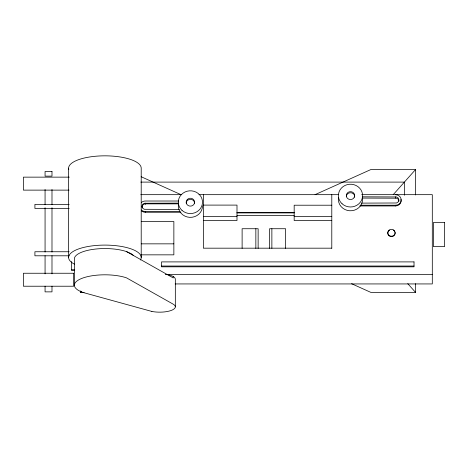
<?xml version="1.0" encoding="UTF-8"?>
<svg xmlns="http://www.w3.org/2000/svg" width="468" height="468" viewBox="0 0 468 468"><rect width="100%" height="100%" fill="white"/><g stroke="black" fill="none" stroke-linecap="round" stroke-linejoin="round"><path stroke-width="0.7" d="M84.105 292.395L80.502 292.395L81.473 291.301M393.214 194.67L415.549 169.545L370.878 169.545L315.034 194.67M178.63 203.118L144.442 203.247A3.329 3.136 0 0 0 144.442 209.295L179.349 209.424M69.305 177.144L23.4 177.144L23.4 190.125L69.059 190.125M140.809 182.105L404.381 182.105L404.381 195.232M140.78 194.67L181.637 194.67M198.982 194.67L338.499 194.67M361.653 194.67L432.303 194.67L432.303 283.936L175.161 283.936M362.267 196.817L396.449 196.94A3.329 3.136 0 0 1 396.449 202.995L361.542 203.118M362.209 198.075L396.449 198.198A3.329 3.136 0 0 1 398.917 201.222M178.647 201.018L145.308 201.018A5.587 5.253 0 0 0 141.359 202.556M178.688 203.861L145.454 203.861A3.352 3.153 0 0 0 142.219 207.827M69.211 204.393L34.913 204.393L34.913 208.447L69.211 208.447M203.352 205.101L236.995 205.101L236.995 220.516L203.352 220.516M331.789 205.212L294.173 205.212L294.173 220.516L331.789 220.516M360.073 205.218L395.589 205.218A5.587 5.253 0 0 0 401.17 199.971A5.587 5.253 0 0 0 395.589 194.717M359.962 205.961L395.589 205.961A5.587 5.253 0 0 0 400.982 199.35M141.359 209.986A5.587 5.253 0 0 0 145.308 211.518L180.092 211.518M141.359 210.723A5.587 5.253 0 0 0 145.308 212.261L180.929 212.261M236.995 212.355L294.173 212.355M236.995 212.917L294.173 212.917M236.995 215.473L294.173 215.473M203.352 216.421L236.995 216.421M294.173 216.421L331.789 216.421M141.225 221.551L173.862 221.551L173.862 254.844L141.225 254.844M141.225 243.846L173.862 243.846M331.789 248.18L203.352 248.18L203.352 194.67M69.211 251.749L34.913 251.749L34.913 255.797L69.211 255.797M161.519 266.035L414.022 266.035M71.405 269.802L74.318 269.802M74.318 270.276L71.405 270.276L71.405 261.565M165.666 274.435L432.303 274.435M415.549 283.672L415.549 292.395L370.878 292.395L351.597 283.719M74.359 285.205L74.359 258.95A30.549 10.395 0 0 1 93.22 249.345A30.549 10.395 0 0 1 126.512 251.597L131.368 253.75L133.632 255.61M141.131 176.723L181.017 194.67M126.512 251.597L173.236 277.933L173.236 276.524M407.78 283.655L415.549 292.395M415.549 169.545L415.549 194.986M395.589 205.218L395.589 205.961M395.442 196.817L395.442 198.075M331.789 194.67L331.789 248.268M285.597 248.362L285.597 228.729L269.58 228.729L269.58 248.362M271.867 228.729L271.867 248.362M258.137 248.362L258.137 228.729L242.12 228.729L242.12 248.362M255.85 228.729L255.85 248.362M175.33 306.85L175.33 279.185A15.625 5.318 0 0 0 165.684 274.271M145.454 203.118L145.454 204.376M145.308 211.518L145.308 212.261M141.207 257.447L141.207 168.182A36.299 12.349 0 0 0 103.013 155.85A36.299 12.349 0 0 0 68.808 169.474M80.502 290.938L80.502 292.395M68.609 168.182L68.609 257.447M51.989 189.499L51.989 204.773M51.989 207.681L51.989 252.053M51.989 255.686L51.989 273.874M51.989 286.2L51.989 291.868L45.068 291.868L45.068 286.2M45.068 189.499L45.068 204.773M45.068 207.681L45.068 252.053M45.068 255.686L45.068 273.874M395.01 232.268A3.674 3.457 0 0 1 392.716 236.41A3.674 3.457 0 0 1 388.124 234.62A3.674 3.457 0 0 1 389.616 230.168M393.295 230.168A3.674 3.457 0 0 1 394.641 231.432M346.308 196.63A4.189 3.937 0 0 1 353.457 193.846L354.124 194.665A4.189 3.937 0 0 1 354.68 196.63M362.595 199.222A12.104 11.384 0 0 1 349.731 210.764A12.104 11.384 0 0 1 338.51 197.794M142.091 206.716A3.329 3.136 0 0 1 142.424 205.961M186.211 203.211A4.189 3.937 0 0 1 186.773 201.246L187.44 200.427A4.189 3.937 0 0 1 194.589 203.211M202.504 205.809A12.104 11.384 0 0 1 189.639 217.345A12.104 11.384 0 0 1 178.419 204.381M74.576 264.233A36.299 12.349 0 0 1 98.198 245.308A36.299 12.349 0 0 1 140.412 260.021M187.44 199.397L186.773 200.216A4.189 3.937 0 0 0 186.773 204.153L187.44 204.966A4.189 3.937 0 0 0 193.36 204.966A4.189 3.937 0 0 0 193.36 199.397A4.189 3.937 0 0 0 187.44 199.397M354.124 197.572L353.457 198.385A4.189 3.937 0 0 1 347.531 198.385A4.189 3.937 0 0 1 347.531 192.816A4.189 3.937 0 0 1 353.457 192.816L354.124 193.635A4.189 3.937 0 0 1 354.124 197.572M51.989 171.504L45.068 171.504L45.068 176.126L51.989 176.126L51.989 171.504M444.6 222.475L433.432 222.475L433.432 246.624L444.6 246.624L444.6 222.475M414.022 261.899L161.519 261.899L161.519 266.818L414.022 266.818L414.022 261.899M73.657 273.248L23.4 273.248L23.4 286.223L73.657 286.223L73.657 273.248M151.889 311.454L83.31 292.553A30.549 10.395 0 0 1 83.31 277.852A30.549 10.395 0 0 1 126.512 277.852L173.236 304.188A15.625 5.318 0 0 1 170.756 310.612A15.625 5.318 0 0 1 151.889 311.454M388.855 235.199A3.674 3.457 0 0 0 395.01 233.649A3.674 3.457 0 0 0 390.505 229.419A3.674 3.457 0 0 0 388.855 235.199M342.073 203.773A12.104 11.384 0 0 0 362.232 198.374A12.104 11.384 0 0 0 347.18 184.655A12.104 11.384 0 0 0 342.073 203.773M181.976 210.354A12.104 11.384 0 0 0 202.141 204.955A12.104 11.384 0 0 0 187.083 191.236A12.104 11.384 0 0 0 181.976 210.354"/></g></svg>
